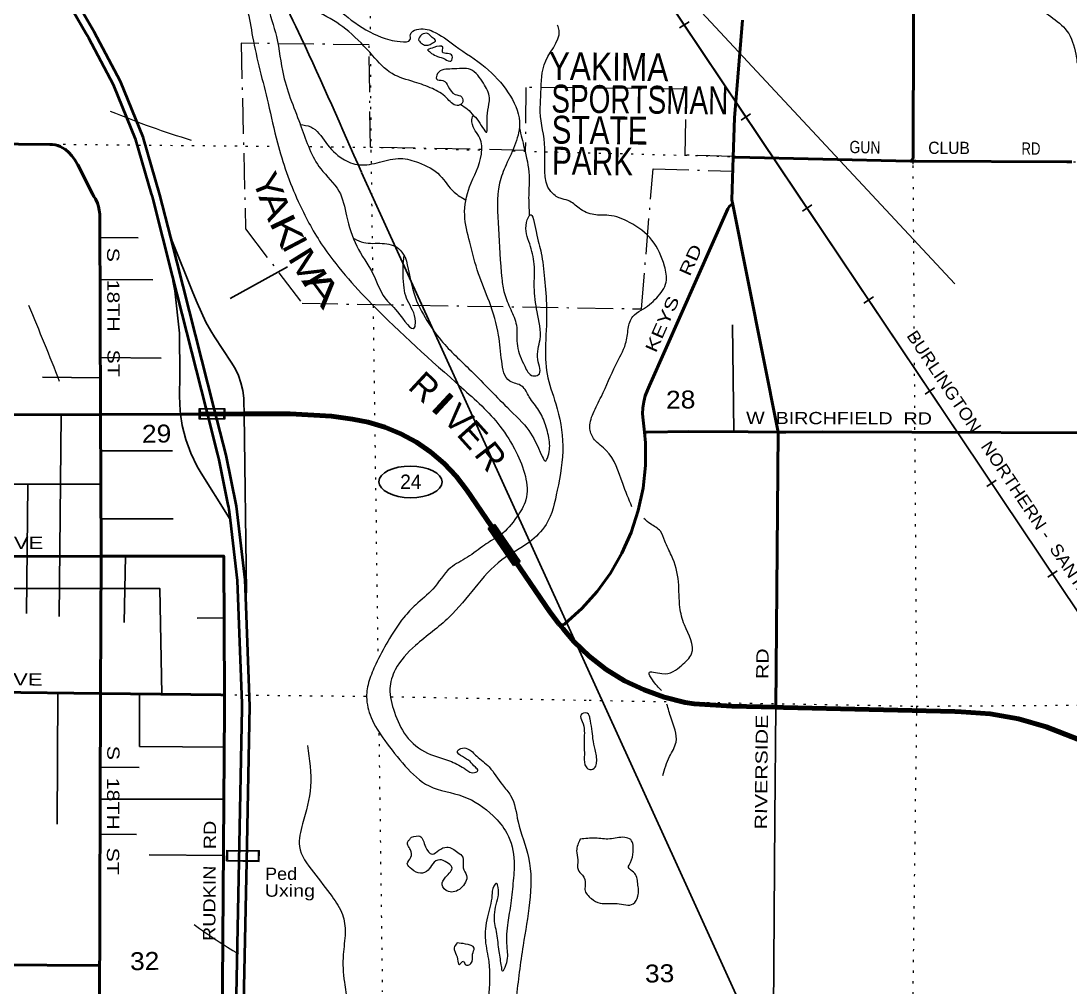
# Model space of a CAD drawing. Header units: feet. Extents: x -6 to 252658, y -374658 to -170635.
# Drawn here: x 131404 to 141672, y -340437 to -330976 of the extents above; entities that cross this region are included whole.
import ezdxf
from ezdxf.enums import TextEntityAlignment as Align

# ---------------------------------------------------------------- set-up
doc = ezdxf.new("R2010")
doc.units = ezdxf.units.FT
doc.header["$LTSCALE"] = 70
doc.linetypes.add('DOT_DASHED', pattern=[7.7, 5, -1.2, 0.3, -1.2])
doc.linetypes.add('DOTTED', pattern=[1.5, 0.3, -1.2])
for name, color, linetype, lineweight in [('17', 7, 'Continuous', 25), ('18', 7, 'Continuous', 35), ('19', 7, 'Continuous', 25), ('23', 7, 'Continuous', 70), ('26', 7, 'Continuous', 40), ('27', 7, 'Continuous', 13), ('29', 7, 'Continuous', 25), ('34', 7, 'Continuous', 25), ('39', 7, 'Continuous', 13), ('44', 7, 'DOT_DASHED', 13), ('45', 7, 'Continuous', 25), ('46', 7, 'Continuous', 13), ('55', 7, 'Continuous', 13), ('59', 7, 'Continuous', 13), ('61', 7, 'Continuous', 13), ('7', 7, 'DOTTED', 13)]:
    doc.layers.add(name, color=color, linetype=linetype, lineweight=lineweight)
doc.layers.add('41', color=7, linetype='Continuous')

msp = doc.modelspace()

# ---------------------------------------------------------------- linework, layer by layer
at = {"layer": '17'}
msp.add_ellipse((135216.85, -335489.93), major_axis=(-309.24, 1), ratio=0.500121, dxfattribs=at)
at = {"layer": '18'}
for points in [[(132887.66, -333472.26), (132696.66, -332720.48), (132690.18, -332694.97), (132683.09, -332670.48), (132529.18, -332138.88), (132310.73, -331602.18), (132068.12, -331145.27), (132055.35, -331121.22), (132040.3, -331095.27), (131919.38, -330886.8), (131132.91, -329524.72), (130740.2, -328844.59), (130411.19, -328274.76)], [(132870.04, -333098.34), (132763.36, -332678.42), (132600.03, -332114.28), (132378.62, -331570.31), (132119.68, -331082.64), (131984.29, -330849.23), (130572, -328403.28)], [(133605.63, -336617.77), (133599.35, -336448.26), (133512.27, -335726.82), (133411.57, -335229.84), (133294.81, -334770.26), (132870.04, -333098.34)], [(133453.35, -335864.26), (133441.14, -335763.09), (133438.14, -335738.24), (133433.04, -335713.09), (133343.9, -335273.11), (133338.83, -335248.13), (133332.48, -335223.11), (133216.93, -334768.3), (132887.66, -333472.26)], [(133479.08, -341949.83), (133485.84, -341823.66), (133539.21, -339205.43), (133569.7, -337709.46), (133570.21, -337684.5), (133569.28, -337659.46), (133524.65, -336454.96), (133453.35, -335864.26)], [(133550.97, -342009.65), (133560.8, -341826.43), (133614.21, -339206.12), (133645.2, -337685.61), (133605.63, -336617.77)]]:
    msp.add_lwpolyline(points, dxfattribs=at)
at = {"layer": '19'}
for points in [[(133587.13, -334824.93), (133585.3, -334701.05), (133583.76, -334669.28), (133574.51, -334594.28), (133557.46, -334520.66), (133532.82, -334449.23), (133500.84, -334380.76), (133461.88, -334316.02), (133299.44, -334069.52), (133263.67, -334011.71), (133214.6, -333924.64), (133127.43, -333737.31), (133087.43, -333635.41), (132886.87, -333139.91), (132870.04, -333098.34)], [(132965.93, -334826.72), (132961.34, -334794.36), (132956.17, -334651.26), (132958.9, -334448.51), (132955.85, -334032.99), (132909.38, -333620.06), (132891.57, -333522.26), (132887.66, -333472.26)], [(133453.35, -335864.26), (133423.94, -335816.92), (133167.22, -335403.76), (133128.34, -335338.19), (133065.41, -335209.56), (133016.26, -335075.05), (132981.45, -334936.15), (132965.93, -334826.72)], [(133605.63, -336617.77), (133612.9, -336567.77), (133587.13, -334824.93)]]:
    msp.add_lwpolyline(points, dxfattribs=at)
at = {"layer": '23'}
msp.add_line((133149.03, -334825.91), (133587.13, -334824.93), dxfattribs=at)
for points in [[(136677.32, -336890.79), (136669.27, -336880.11), (136581.79, -336764.07), (135766.86, -335570.83), (135662.72, -335434.79), (135544.93, -335310.39), (135414.78, -335198.98), (135273.69, -335101.79), (135123.22, -335019.87), (134965.02, -334954.13), (134800.8, -334905.29), (134649.83, -334876.3), (134444.03, -334847.94), (134037.51, -334824.41), (133587.13, -334824.93)], [(138790.95, -337696.76), (138362.55, -337686.28), (137992.96, -337663.29), (137905.25, -337648.74), (137700.5, -337598.88), (137502.07, -337527.89), (137312.16, -337436.55), (137132.83, -337325.86), (136966.06, -337197.03), (136813.66, -337051.48), (136710.56, -336929.97), (136677.32, -336890.79)], [(142820.35, -338604.31), (142594.92, -338477.32), (141862.16, -338063.35), (141747.59, -338009.02), (141438.89, -337889.16), (141166.99, -337810.47), (140888.35, -337760.63), (140606.03, -337740.19), (140544.64, -337739.67), (138866.75, -337698.62), (138790.95, -337696.76)]]:
    msp.add_lwpolyline(points, dxfattribs=at)
at = {"layer": '26'}
for p, q in [((138815.72, -335002.87), (138371.75, -332772.5)), ((129524.34, -334842.05), (132182.63, -334830.21)), ((132182.63, -334830.21), (132965.93, -334826.72)), ((132965.93, -334826.72), (133149.03, -334825.91)), ((138790.95, -337696.76), (138815.72, -335002.87)), ((129525.67, -336222), (132187.63, -336218.31)), ((132183.53, -337561.9), (132187.63, -336218.31)), ((132183.53, -337561.9), (129529.77, -337528.23)), ((132171.73, -341430.21), (132183.53, -337561.9)), ((129711.8, -340210.11), (132175.41, -340225.83))]:
    msp.add_line(p, q, dxfattribs=at)
for points in [[(140112.28, -332349.72), (140136.23, -332321.13), (140150.31, -327013.27), (140146.37, -326987.94)], [(138376.09, -332309.97), (138388.48, -331924.91), (138466.46, -330969.43)], [(132182.63, -334830.21), (132175.35, -332885.29), (132174.85, -332867.02), (132170.96, -332830.46), (132163.28, -332794.5), (132151.88, -332759.54), (132136.88, -332725.96), (132132.93, -332719.14), (132118.5, -332694.22), (132105.69, -332669.14), (131960.79, -332385.6), (131955.49, -332375.4), (131931.25, -332335.36), (131902.96, -332298.07), (131870.93, -332263.95), (131835.5, -332233.36), (131834.05, -332232.32), (131811.81, -332218.08), (131788.2, -332206.24), (131763.48, -332196.94), (131737.92, -332190.27), (131711.8, -332186.31), (131685.42, -332185.1), (129532.68, -332164.61)], [(138371.75, -332772.5), (138362.67, -332726.89), (138376.09, -332309.97)], [(140112.28, -332349.72), (140111.16, -332349.69), (138394.83, -332310.4), (138377.09, -332304.15)], [(141688.98, -332356.91), (141640.35, -332356.94), (140161.16, -332349.95), (140112.28, -332349.72)], [(137505.19, -335002.69), (137492.73, -334883.92), (137488.82, -334824.03), (137491.18, -334764.05), (137499.8, -334704.66), (137514.59, -334646.49), (137535.37, -334590.18), (137556.68, -334545.94), (138323.19, -332815.99), (138340.29, -332791.18), (138355.76, -332778.15), (138371.75, -332772.5)], [(132187.63, -336218.31), (132187.72, -336187.89), (132182.63, -334830.21)], [(136677.32, -336890.79), (136719.27, -336885.12), (136726.09, -336879.71), (136892.43, -336730.01), (137042.21, -336563.74), (137173.79, -336382.72), (137285.73, -336188.94), (137376.8, -335984.52), (137446, -335771.71), (137492.58, -335552.82), (137516.02, -335330.27), (137516.07, -335106.48), (137505.19, -335002.69)], [(138815.72, -335002.87), (138522.55, -334998.88), (137935.49, -334996.71), (137534.52, -335002.28), (137505.19, -335002.69)], [(142765.68, -335012.26), (142740.68, -335012.16), (139251.3, -334998.58), (138890.31, -335003.89), (138815.72, -335002.87)], [(133395.01, -337577.27), (133388.19, -336241.65), (133388.06, -336216.65), (133361.91, -336216.68), (132187.63, -336218.31)], [(133395.01, -337577.27), (133360.49, -337576.83), (132183.53, -337561.9)], [(133187.55, -342895.83), (133186.27, -342856.68), (133192.81, -342830.52), (133205.88, -342808.73), (133221.12, -342786.94), (133234.19, -342765.15), (133247.26, -342730.28), (133253.15, -342707.31), (133260.1, -342683.36), (133275.51, -342620.08), (133289.1, -342399.56), (133316.46, -341438.92), (133317.03, -341418.74), (133319.3, -341388.92), (133324.88, -341315.46), (133349.2, -341161.68), (133351.46, -341147.37), (133356.23, -341111.68), (133362.25, -341066.54), (133374.82, -340863.95), (133395.75, -337721.64), (133395.01, -337577.27)]]:
    msp.add_lwpolyline(points, dxfattribs=at)
at = {"layer": '29'}
for p, q in [((132176.15, -333098.29), (132549.93, -333099.58)), ((132177.68, -333508.3), (132695.23, -333510.48)), ((138368.87, -333950.93), (138382.69, -334998.36)), ((132180.54, -334270.9), (132775, -334277.82)), ((132181.28, -334470.09), (131615.59, -334463.14)), ((131799.02, -334831.92), (131777.93, -336808.63)), ((132183.96, -335185.62), (132888.11, -335187.19)), ((132185.18, -335511.16), (131125.21, -335513.35)), ((131457.8, -336778.54), (131469.83, -335519.16)), ((132186.46, -335851.06), (132893.91, -335851.93)), ((132427.05, -336217.98), (132413.68, -336865.49)), ((133127.16, -336824.3), (133391.15, -336820.77)), ((131763.43, -337556.57), (131757.37, -338842.27)), ((138780.93, -338785.8), (138790.95, -337696.76)), ((132560.04, -338286.31), (132181.33, -338282.68)), ((132180.37, -338597.74), (133389.92, -338597.51)), ((138780.93, -338785.8), (138755.2, -342995.16)), ((132179.33, -338938.65), (132534.88, -338944.09)), ((132658.37, -339140.85), (133386.25, -339147.26))]:
    msp.add_line(p, q, dxfattribs=at)
for points in [[(130453.46, -336532.86), (132761.69, -336532.63), (132784.16, -337569.52)], [(132564.85, -337566.74), (132564.61, -338080.39), (133406.37, -338087.87)]]:
    msp.add_lwpolyline(points, dxfattribs=at)
at = {"layer": '34'}
for p, q in [((137942.87, -330983.35), (137850.98, -331044.93)), ((138545.19, -331886.76), (138453.31, -331948.34)), ((139144.3, -332775.98), (139052.41, -332837.56)), ((134012.5, -333385.05), (133453.04, -333692.99)), ((139746.62, -333679.39), (139654.74, -333740.97)), ((140345.73, -334568.61), (140253.84, -334630.19)), ((140948.05, -335472.02), (140856.17, -335533.6)), ((141547.16, -336361.25), (141455.27, -336422.83))]:
    msp.add_line(p, q, dxfattribs=at)
at = {"layer": '34', "lineweight": 13}
for points in [[(133710.33, -324856.57), (133815.49, -324971.45), (134070.84, -325306.75), (138820.67, -332393.89), (140619.3, -335077.59)], [(140619.3, -335077.59), (142140.27, -337347.01), (142272.62, -337539.58)]]:
    msp.add_lwpolyline(points, dxfattribs=at)
at = {"layer": '34'}
for points in [[(142139.35, -337347.63), (140618.38, -335078.21), (138819.75, -332394.51), (134069.94, -325307.4)], [(134735.65, -332458.68), (137944.64, -339501), (140772.28, -345729.71), (141644.12, -347681.92)]]:
    msp.add_lwpolyline(points, dxfattribs=at)
msp.add_spline([(129653.96, -325996.03), (130089.39, -326220.53), (130727.53, -326708.48), (131624.84, -327669.74), (132484.4, -328640.23), (133201.12, -329509.55), (133690.94, -330250.12), (134146.82, -331142.47), (134735.62, -332456.66)], degree=3, dxfattribs=at)
at = {"layer": '39'}
for points in [[(132895.84, -327256.21), (132939.1, -327285.23), (133183.04, -327443.84), (133453.81, -327698.65), (133610.69, -328008.68), (133693.76, -328369.57), (133660.95, -328789.72), (133614.79, -329041.23), (133491.57, -329184.92), (133426.17, -329285.93), (133431.46, -329448.61), (133505.24, -329648.87), (133614.46, -330019.58), (133669.29, -330105.49), (133880.77, -330218.17), (134106.89, -330405.07), (134408.5, -330756.04), (134636.81, -330967.02), (134928.96, -331135.26), (135115.83, -331177.85), (135213.96, -331158.92), (135215.57, -331108.68), (135277.37, -331059.94), (135435.97, -331078.66), (135653.7, -331219.42), (135948.19, -331429.83), (136172.78, -331679.01), (136283.31, -331961.32), (136244.86, -332172.58), (136152.25, -332384.32), (136087.48, -332565.68), (136078.92, -333007.71), (136110.87, -333499.62), (136136.07, -333644.05), (136197.49, -333802.22), (136252.84, -333954.42), (136262.47, -334159.25), (136334.23, -334357.51), (136415.19, -334451.24), (136467.28, -334442.75), (136462.08, -334292.13), (136484.6, -334095.06), (136456.41, -333826.11), (136428.42, -333581.26), (136426.66, -333358.29), (136382.98, -333159.78), (136353.25, -332949.1), (136386.76, -332874.48), (136446.22, -333038.7), (136496.02, -333251.22), (136528.07, -333500.05), (136548.33, -333781.12), (136539.12, -334140.8), (136553.45, -334433.97), (136637.97, -334724.54), (136707.39, -335135.77), (136652.65, -335572.17), (136542.96, -335906.6), (136379.84, -336078.76), (136110.44, -336253.85), (135845.83, -336527.33), (135595.36, -336814.75), (135264.59, -337092.82), (135067.88, -337329.56), (135015.18, -337514.83), (135059.12, -337745.48), (135173.25, -337975.52), (135383.19, -338146.48), (135616.5, -338228.85), (135757.51, -338305.98), (135844, -338337.38), (135875.93, -338317.01), (135851.61, -338285.08), (135799.01, -338227.27), (135724.42, -338179.7), (135675.88, -338127.89), (135707.76, -338101.5), (135773.96, -338102.94), (135864.8, -338176.48), (135985.97, -338281.91), (136115.72, -338457.58), (136196.77, -338561.35), (136268.98, -338817.87), (136372.02, -339168.54), (136381.51, -339610.42), (136318.61, -340028.82), (136248.52, -340553.75)], [(140214.54, -327299.19), (140240.27, -327318.8), (140329.78, -327478.74), (140382.83, -327592.79), (140333.49, -327950.8), (140349.11, -328151.56), (140496.84, -328319.04), (140659.42, -328333.71), (140821.28, -328255.98), (140906.87, -328172.87), (140992.96, -328152.04), (141090.06, -328257.68), (141208.06, -328469.61), (141364.45, -328717.37), (141561.8, -328818.12), (141692.25, -328827.04), (141759.44, -328955.04), (141913.1, -329110.41), (142092.8, -329261.54), (142242.02, -329362.71), (142412.49, -329401.42), (142484.65, -329354.59), (142583.03, -329367.81), (142577.9, -329480.35), (142585.8, -329719.34), (142591.56, -330197.42), (142644.3, -330528.43), (142754.42, -330758.51), (142853.86, -330906.31), (142917.24, -331058.45), (142882.93, -331287.76), (142862.65, -331514.94), (142870.69, -331603.57)], [(132488.2, -327407.76), (132523.1, -327437.47), (132702.64, -327568.51), (132920.04, -327667.09), (133139.49, -327771.67), (133287.05, -327917.05), (133425.45, -328173), (133427.85, -328478.34), (133373.17, -328667.64), (133253.83, -328795.23), (133142.69, -328944.85), (133145.86, -329093.48), (133224.46, -329396.15), (133463.1, -330157.48), (133495.7, -330476.62), (133617.04, -330859.28), (133671.33, -331132.02), (133822.86, -331781.61), (133914.15, -332168.54), (134117.23, -332743.35), (134343.12, -333157.25), (134839.18, -333749.63), (135716.09, -334565.74), (136092.13, -334944.19), (136250.57, -335197.96), (136340.7, -335436.25), (136346.51, -335665.21), (136255.57, -335834.74), (136098.49, -336008.86), (136010.83, -336064.35)], [(140203.01, -330013.36), (140253.41, -330012.64), (140331.65, -330013.97), (140460.99, -330137.41), (140672.93, -330308.35), (141324.75, -330813.01), (141482.14, -330932.19), (141641.72, -331075.46), (141727.73, -331301.72), (141756.97, -331448.12), (141805.78, -331534.08), (141864.46, -331599.87), (141867.1, -331680.21), (141874.27, -331826.8), (141921.66, -331987.1), (142021.16, -332142.94), (142234.41, -332433.15)], [(133689.26, -330350.4), (133902.5, -330430.93), (134046.04, -330574.34), (134172.15, -330798.25), (134365.64, -330917.12), (134611.62, -331079.73), (134846.13, -331314.77), (135036.06, -331491.92), (135257.34, -331574.39), (135430.34, -331639.2), (135569.44, -331728.4), (135672.33, -331803.85), (135722.29, -331781.33), (135719.81, -331721.08), (135653.42, -331695.54), (135586.62, -331617.76), (135534.02, -331559.96), (135471.72, -331544.42), (135481.34, -331492.11), (135621.38, -331446.71), (135803.96, -331453.17), (135931.37, -331586.67), (135988.64, -331728.81), (135973.55, -331849.47), (135966.52, -331976.1), (135963.2, -332064.52), (135882.13, -331956.73), (135827.58, -331906.98), (135817.99, -331963.31), (135895.47, -332123.36), (135910.74, -332279.92), (135794.92, -332600.34), (135746.94, -332875.97), (135797.17, -333142.73), (135881.83, -333451.37), (135988.29, -333725.67), (136079.12, -334054.35), (136109.2, -334309.23), (136188.95, -334503.41), (136307.68, -334552.61), (136378.71, -334658.47), (136474.02, -334790.24), (136537.31, -334932.32), (136576.73, -335098.72), (136555.91, -335257.61), (136540.09, -335285.87), (136505.63, -335239.96), (136375.28, -334987.96), (136164.92, -334762.76), (135788.86, -334382.3), (135499.69, -334083.45), (135343.43, -333851.76), (135222.65, -333541.42), (135156.42, -333280.83), (135146.07, -333495.87), (135187.91, -333714.49), (135265.73, -333918.72), (135256.18, -333979.07), (135088.48, -333823.82), (134965.06, -333688.28), (134848.88, -333452.23), (134690.3, -333180.38), (134591.71, -332885.92), (134515.58, -332641.49), (134337.36, -332424.05), (134147.62, -332015.86), (133973.15, -331509.11), (133903.98, -331130.02), (133813.23, -330811.39), (133757.12, -330562.76), (133689.26, -330350.4)], [(137383.95, -335733.91), (137293.98, -335506.39), (137132.98, -335182.33), (137017.82, -335076.85), (136972.86, -334970.76), (137003.77, -334819.83), (137084.69, -334652.39), (137226.68, -334343.8), (137321.32, -334136.07), (137348.25, -333989.19), (137391.44, -333870.29), (137475.2, -333809.3), (137626.68, -333687.46), (137717.74, -333534), (137702.47, -333377.44), (137580.13, -333123.36), (137360.13, -332948.47), (137157.01, -332879.9), (137012.54, -332873.11), (136867.63, -332810.07), (136758.73, -332734.67), (136682.34, -332713.23), (136589.55, -332645.73), (136532.07, -332222.34), (136487.16, -331867.15), (136493.68, -331676.25), (136539.63, -331368.35), (136661.1, -331029.94), (136654.47, -331017.34)], [(135325.88, -331107.73), (135383.98, -331099.2), (135428.4, -331136.99), (135462.74, -331166.82), (135428.86, -331195.24), (135352.78, -331211.97), (135318.51, -331190.16), (135296.21, -331160.22), (135325.88, -331107.73)], [(135383.22, -331257.91), (135445.22, -331235.28), (135531.46, -331234.54), (135529.82, -331280.75), (135580.09, -331296.39), (135624.38, -331318.11), (135612.75, -331368.43), (135554.44, -331350.85), (135482.02, -331323.35), (135423.62, -331293.72), (135383.22, -331257.91)], [(135709.35, -331795.17), (135774.9, -331839.13), (135832.31, -331905.68)], [(134134.62, -331991.41), (134239.86, -332013.06), (134387.49, -332166.48), (134553.21, -332325.76), (134714.13, -332384.64), (134914.5, -332358.81), (135120.81, -332322.89), (135295.63, -332363.57), (135505.21, -332488.32), (135642.89, -332651.87), (135759.32, -332729.96)], [(136283.14, -332027.81), (136329.47, -332220.07), (136377.73, -332490.86), (136373.23, -332683.75), (136379.31, -332877.1)], [(134663.6, -333107.56), (134758.22, -333145.64), (134940.81, -333154.12), (135099.66, -333204.98), (135158.13, -333280.08)], [(137672.81, -337533.93), (137583.86, -337428.43), (137551.24, -337360.41), (137675.65, -337367.37), (137871.57, -337285.33), (137966.97, -337174.02), (137898.56, -336891.35), (137853.08, -336718.97), (137839.09, -336469.99), (137770.86, -336211.43), (137705.56, -336069.36), (137662.69, -335973.3), (137565.85, -335901.81), (137500.32, -335848.97)], [(136010.83, -336064.35), (135940.82, -336108.66), (135773.28, -336228.63), (135607.62, -336332.51), (135434.76, -336540.91), (135267.47, -336693.02), (135152.11, -336816.56), (134993.5, -337052.97), (134876.91, -337274.95), (134811.99, -337436.22), (134787.18, -337597.15), (134830.86, -337795.66), (134965.01, -338021.51), (135165.55, -338272.91), (135397.74, -338467.78), (135731.5, -338569.37), (136025.85, -338761.7), (136159.54, -338929.3), (136229.91, -339205.92), (136219.58, -339422.98), (136195.23, -339642.16), (136164.61, -339829.25), (136160.4, -340060.31), (136147.66, -340225.15), (136116.01, -340281.67), (136108.96, -340238.26)], [(137685.5, -338365.72), (137752.24, -338180.32), (137815.29, -338037.15), (137767.32, -337802.52), (137726.37, -337666.65)], [(136975.14, -337813.36), (136946.6, -337755.34), (136882.56, -337773.97), (136897.09, -337836.13), (136916.55, -338014.75), (136917.87, -338183.49), (136934.69, -338281.78), (136973, -338307.57), (137022.95, -338283.03), (137038.63, -338236.69), (137023.6, -338110.26), (137002.71, -338003.97), (136991.94, -337909.64), (136971.03, -337801.34)], [(134207.24, -338072.23), (134238.47, -338473.74), (134161.1, -338838.02), (134128.74, -339059.28), (134267.11, -339311.22), (134449.51, -339550.71), (134551.18, -339726.62), (134576.65, -339905.2), (134558.27, -340118.3), (134570.43, -340389.4), (134585.98, -340582.12), (134505.08, -340751.57), (134305.51, -340879.85), (134077.3, -340936.05), (133809.46, -341054.88), (133635.41, -341151.42)], [(135227.17, -338967.46), (135309.35, -338960.73), (135364.33, -339064.72), (135429.06, -339134.47), (135492.95, -339097.76), (135572.94, -339066.94), (135679.65, -339118.25), (135728.15, -339164.04), (135732.98, -339268.46), (135765.67, -339344.52), (135708.48, -339469.56), (135588.38, -339500.73), (135525.69, -339434.98), (135559.22, -339362.37), (135622.61, -339261.38), (135572.12, -339217.61), (135503.71, -339190.08), (135433.81, -339228.85), (135388.19, -339293.53), (135314.2, -339322.29), (135229.65, -339282.84), (135185.1, -339228.98), (135220.71, -339166.4), (135216.13, -339094.12), (135189.7, -339048.14)], [(135189.7, -339048.14), (135185.71, -339028.95), (135190.31, -339013.63), (135207.16, -338992.18), (135227.17, -338967.46)], [(136878.07, -338989.41), (137024.4, -338978.1), (137166.88, -338986.92), (137313.18, -338971.6), (137371.51, -338993.19), (137394.51, -339111.52), (137369.27, -339218.21), (137349.58, -339264.59), (137400.1, -339312.37), (137441.08, -339422.5), (137442.05, -339547.05), (137396.51, -339621.77), (137238.03, -339619.12), (137071.52, -339614.52), (136986.94, -339571.06), (136924.05, -339481.2), (136927.67, -339430.94), (136898.88, -339340.79), (136856.34, -339286.91), (136853.58, -339190.51), (136842.85, -339102.21), (136878.07, -338989.41)], [(136076.19, -339552.78), (136075.46, -339460.38), (136059.12, -339422.35), (136033.25, -339448.69), (136013.92, -339541.26), (135969.43, -339750.57), (135949.17, -339979.76), (135982.9, -340188.4), (135981.63, -340537.96), (135976.71, -340635.38)], [(136108.59, -340236.02), (136084.4, -340087.08), (136060.98, -339914.52), (136037.65, -339754), (136076.19, -339552.78)], [(135674.57, -340004.23), (135754.89, -340015.59), (135839.44, -340055.04), (135823.86, -340113.43), (135808.54, -340205.97), (135752.44, -340214.49), (135734.16, -340184.52), (135692.29, -340217.02), (135677.83, -340162.9), (135649.15, -340086.81), (135644.87, -340052.7), (135674.57, -340004.23)]]:
    msp.add_spline(points, degree=3, dxfattribs=at)
at = {"layer": '44'}
msp.add_lwpolyline([(138377.09, -332304.15), (137903.72, -332290.42), (137915.43, -331644.97), (136344.42, -331626.77), (136340.11, -332243.8), (134824.4, -332212.48), (134810.54, -331210.52), (133558.13, -331194.33), (133601.65, -333013.19), (134156.75, -333741), (137477.22, -333795.91), (137590.6, -332424.63), (138371.37, -332446), (138376.09, -332309.97)], dxfattribs=at)
at = {"layer": '46'}
msp.add_line((133334.53, -325808.16), (140543.61, -333550.17), dxfattribs=at)
at = {"layer": '55'}
for p, q in [((133736.8, -339206.06), (133738.1, -339101.07)), ((133416.57, -339202.24), (133736.59, -339206.19))]:
    msp.add_line(p, q, dxfattribs=at)
for points in [[(133149.37, -334770.71), (133399.37, -334772.25), (133398.72, -334877.25), (133148.72, -334875.71)], [(133391.32, -334780.19), (133157.31, -334778.75), (133156.76, -334867.76), (133390.77, -334869.2)], [(133730, -339109.08), (133425.74, -339105.35), (133424.66, -339194.34), (133728.89, -339198.09)]]:
    msp.add_lwpolyline(points, close=True, dxfattribs=at)
msp.add_lwpolyline([(133416.57, -339202.24), (133417.85, -339097.26), (133737.78, -339101.19)], dxfattribs=at)
msp.add_ellipse((121852.04, -332597.64), major_axis=(9258.47, -13026.01), ratio=0.491708, start_param=1.09578427, end_param=1.15009, dxfattribs=at)
at = {"layer": '59', "lineweight": 25}
for p, q in [((136041.98, -335907.18), (135977.04, -335945.07)), ((136225.26, -336308.51), (135977.04, -335945.07)), ((136290.19, -336270.62), (136041.98, -335907.18)), ((136290.19, -336270.62), (136225.26, -336308.51))]:
    msp.add_line(p, q, dxfattribs=at)
msp.add_lwpolyline([(136039.57, -335917.84), (135988.49, -335947.64), (136039.57, -335917.84)], dxfattribs=at)
msp.add_lwpolyline([(135988.49, -335947.64), (136039.57, -335917.84), (136278.74, -336268.04), (136227.66, -336297.84)], close=True, dxfattribs=at)
at = {"layer": '59'}
msp.add_ellipse((133118.66, -336758.43), major_axis=(2556.43, -3597.36), ratio=0.491724, start_param=5.31104773, end_param=5.45134684, dxfattribs=at)
at = {"layer": '61'}
msp.add_ellipse((129846.12, -322311.05), major_axis=(6769.04, -9524.99), ratio=0.491738, start_param=5.6176551, end_param=5.72010835, dxfattribs=at)
at = {"layer": '7'}
for p, q in [((134850.12, -333765.77), (134897.53, -337222.35)), ((140154.18, -334976.19), (140149.52, -334280.17)), ((133497.4, -337576.38), (134784.28, -337589.49)), ((135026.41, -337593.31), (136963.61, -337628.3)), ((134907.36, -337951.83), (134940.83, -340484.64))]:
    msp.add_line(p, q, dxfattribs=at)
for points in [[(134791.67, -320227.36), (134794.21, -321621.23), (134793.51, -326939.36), (134821.42, -331084.45)], [(140148.29, -334094.11), (140136.81, -332377.89), (140152.9, -326968.31), (140145.7, -325379.7)], [(134822.82, -331292.78), (134829.22, -332243.05), (134845.53, -333431.71)], [(126203.47, -332143.54), (129507.73, -332162.55), (133914, -332203.92)], [(134231.15, -332206.9), (134824.4, -332212.48), (135904.23, -332240.15)], [(136220.13, -332248.25), (140129.64, -332348.52), (145415.63, -332377.74), (150602.26, -332340.72)], [(140102.16, -343026.29), (140172.46, -337710.8), (140154.18, -334976.19)], [(136963.61, -337628.3), (140164.13, -337686.14), (145435.57, -337654.24), (150702.41, -337650.79), (155997.5, -337652.13), (156497.63, -337651.94)]]:
    msp.add_lwpolyline(points, dxfattribs=at)

# ---------------------------------------------------------------- texts
at = {"layer": '17'}
msp.add_text('24', height=140, dxfattribs=at).set_placement((135219.75, -335558.24), align=Align.CENTER)
at = {"layer": '27'}
for s, rotation, width, p in [('GUN', 358.689, 0.85, (139511.55, -332269.29)), ('CLUB', 359.729, 0.95, (140284.02, -332277.8)), ('RD', 359.729, 0.8, (141196.52, -332285.29)), ('KEYS    RD', 66.103, 1.35, (137618.08, -334233.03)), ('S   18TH   ST', 270.215, 1.3, (132246.65, -333196.9)), ('W  BIRCHFIELD  RD', 359.837, 1.2, (138501, -334923.12)), ('E   VIOLA   AVE', 0.079, 1.35, (130045.94, -336148.18)), ('RIVERSIDE      RD', 89.473, 1.3, (138705.72, -338894.39)), ('E   MEAD   AVE', 359.273, 1.35, (130049.99, -337465.22)), ('S   18TH   ST', 269.825, 1.3, (132248.54, -338073.91)), ('RUDKIN   RD', 89.618, 1.2, (133305.73, -339985.85))]:
    msp.add_text(s, height=120, rotation=rotation, dxfattribs=dict(at, width=width)).set_placement(p)
at = {"layer": '34', "width": 1.1}
msp.add_text('BURLINGTON   NORTHERN -  SANTA FE', height=120, rotation=303.83, dxfattribs=at).set_placement((140067.18, -334058.86))
at = {"layer": '41'}
for s, rotation, width, p in [('Y', 291.801, 1.15, (133659.77, -332520.53)), ('A', 292.113, 1.25, (133725.74, -332696.54)), ('K', 295.553, 1.4, (133828.18, -332945.52)), ('I', 297.798, 1.15, (133950.89, -333174.22)), ('M', 301.69, 1.35, (134007.01, -333294.02)), ('A', 306.778, 1.65, (134143.87, -333519.42)), ('I', 317.162, 1.75, (135388.43, -334761.67))]:
    msp.add_text(s, height=250, rotation=rotation, dxfattribs=dict(at, width=width)).set_placement(p)
for s, rotation, p in [('R', 317.161, (135180.92, -334571.36)), ('V', 316.085, (135517.89, -334881.51)), ('E', 311.955, (135658.5, -335028.9)), ('R', 307.888, (135830.49, -335221.97))]:
    msp.add_text(s, height=250, rotation=rotation, dxfattribs=at).set_placement(p)
at = {"layer": '44'}
for s, width, p in [('YAKIMA', 0.85, (136568.22, -331552.7)), ('SPORTSMAN', 0.75, (136593.87, -331872.52)), ('STATE', 0.8, (136596.29, -332176.36)), ('PARK', 0.8, (136599.38, -332480.39))]:
    msp.add_text(s, height=272.7, rotation=359.344, dxfattribs=dict(at, width=width)).set_placement(p)
at = {"layer": '45'}
for s, width, p in [('Ped', 1.1, (133792.89, -339387.57)), ('Uxing', 1.2, (133789.95, -339552.44))]:
    msp.add_text(s, height=120, dxfattribs=dict(at, width=width)).set_placement(p)
at = {"layer": '7', "width": 1.1}
for s, rotation, p in [('28', 0.999, (137718.76, -334774.43)), ('29', 0.999, (132589.63, -335107.95)), ('32', 1, (132472.84, -340272.52)), ('33', 1, (137512.54, -340393.31))]:
    msp.add_text(s, height=175.6, rotation=rotation, dxfattribs=at).set_placement(p)

doc.saveas('drawing.dxf')
